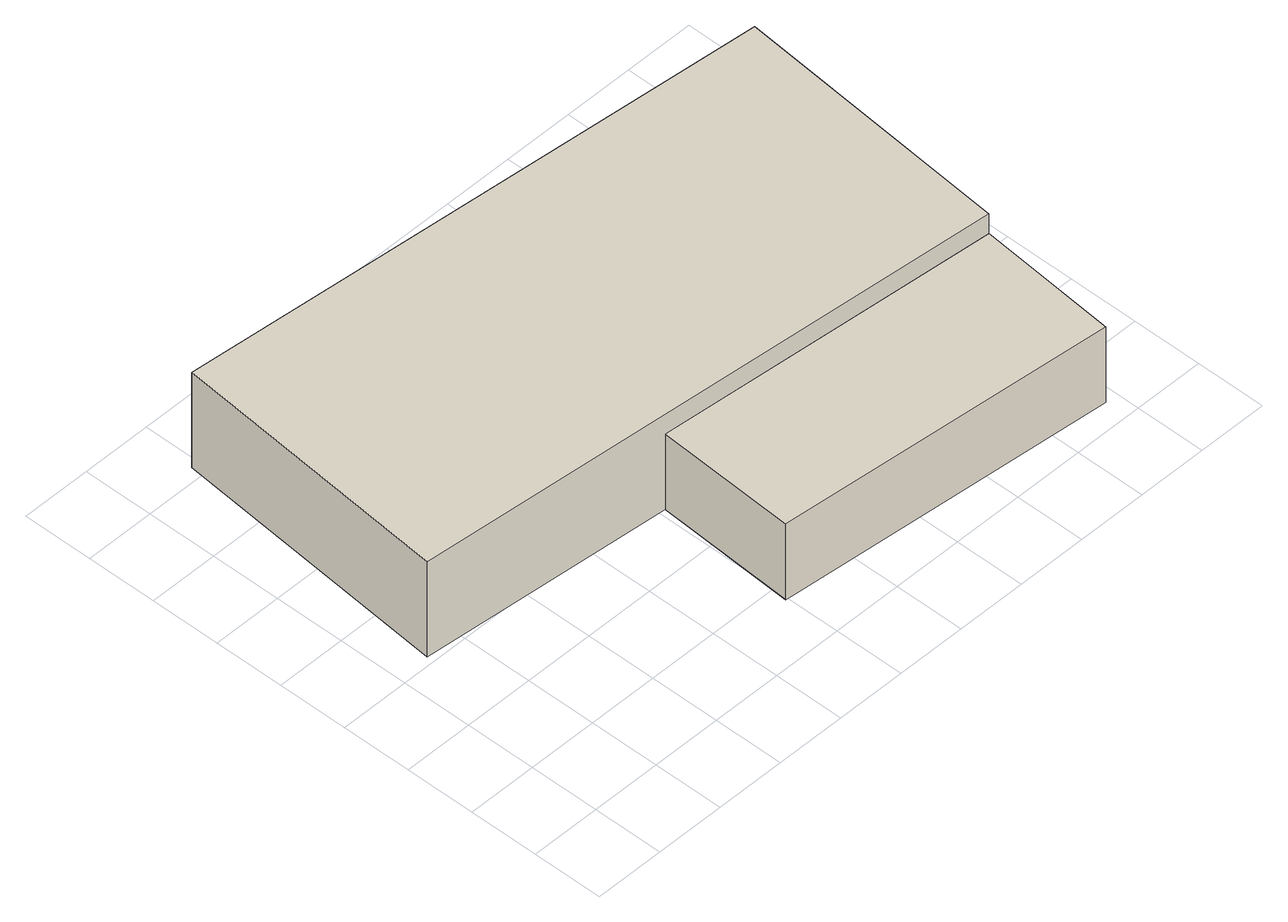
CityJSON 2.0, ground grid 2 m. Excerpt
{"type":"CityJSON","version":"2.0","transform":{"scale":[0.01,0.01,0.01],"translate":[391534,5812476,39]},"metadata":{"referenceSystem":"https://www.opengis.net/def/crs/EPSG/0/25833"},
"CityObjects":{
"building1":{"type":"Building","attributes":{"Gemeindeschluessel":"11000007","function":"31001_1313"},"address":[{"country":"Germany","locality":"Berlin","thoroughfareNumber":"38","thoroughfareName":"Rixdorfer Straße"}],"children":["building1-1","building1-2"]},
"building1-1":{"type":"BuildingPart","attributes":{"BezugspunktDach":"2200","measuredHeight":3.42,"storeysAboveGround":1},"parents":["building1"],"geometry":[{"type":"MultiSurface","lod":"1","boundaries":[[[0,1,2,3]],[[4,5,6,7]],[[4,7,3,2]],[[5,4,2,1]],[[6,5,1,0]],[[7,8,9,10,6,0,3]],[[6,10,9,8]]]}]},
"building1-2":{"type":"BuildingPart","attributes":{"BezugspunktDach":"2200","measuredHeight":2.42,"storeysAboveGround":1},"parents":["building1"],"geometry":[{"type":"Solid","lod":"1","boundaries":[[[[11,10,9,12]],[[8,6,13,14]],[[8,14,12,9]],[[13,6,10,11]],[[14,13,11,12]],[[9,10,6,8]]]]}]}
},
"vertices":[
[1800,469,390],[1876,1276,390],[176,1435,390],[97,621,390],[176,1435,86],[1876,1276,86],[1800,469,86],[97,621,86],[819,557,86],[819,557,328],[1800,469,328],
[1762,66,328],[795,155,328],[1762,66,86],[795,155,86]
]}
